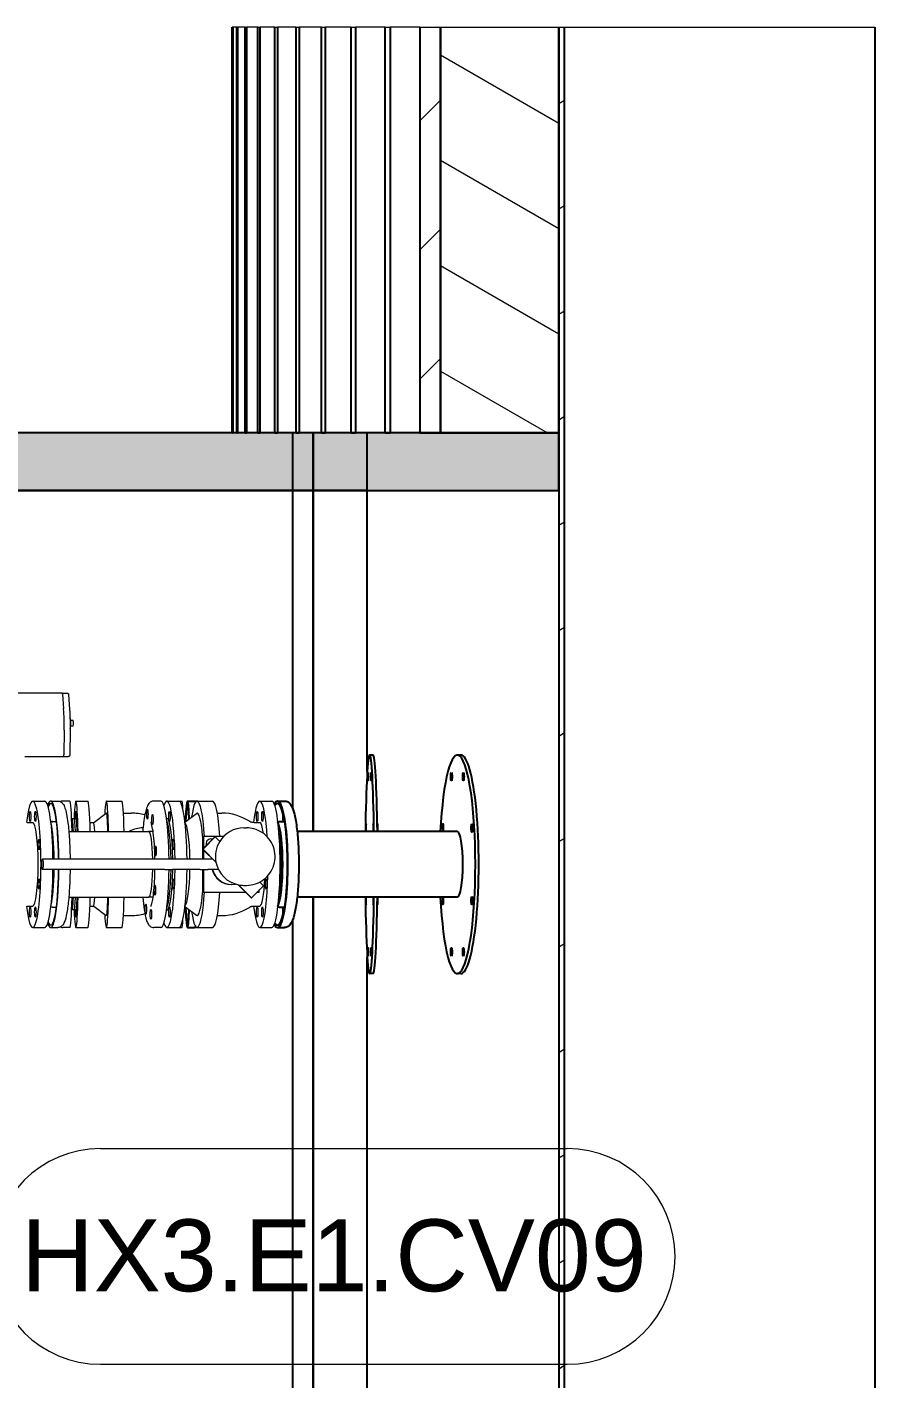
# Model space of a CAD drawing. Header units: millimetres. Extents: x 0 to 157650, y 0 to 89100.
# Drawn here: x 89710 to 94130, y 16496 to 23547 of the extents above; entities that cross this region are included whole.
import ezdxf

# ---------------------------------------------------------------- set-up
doc = ezdxf.new("R2010")
doc.units = ezdxf.units.MM
doc.header["$LTSCALE"] = 150
for name, color, linetype, lineweight in [('Hatch', 7, 'Continuous', 18), ('Symbol', 7, 'Continuous', 18), ('Visible', 7, 'Continuous', 25), ('Visible Narrow', 7, 'Continuous', 18)]:
    doc.layers.add(name, color=color, linetype=linetype, lineweight=lineweight)
doc.layers.add('P_Biomass (BM)', color=150, linetype='Continuous', lineweight=18, true_color=0x007fff)
doc.styles.add('Note Text', font='arial.ttf')

# ---------------------------------------------------------------- blocks, each defined once
blk = doc.blocks.new('Balloon35')
at = {"layer": 'Symbol'}
for p, q in [((600.622, 117.981), (616.841, 117.981)), ((600.622, 110.481), (616.841, 110.481))]:
    blk.add_line(p, q, dxfattribs=at)
for centre, start, end in [((600.622, 114.231), 90, 270), ((616.841, 114.231), 270, 90)]:
    blk.add_arc(centre, 3.75, start, end, dxfattribs=at)
at = {"layer": 'Symbol', "insert": (608.731, 114.252), "char_height": 2.5, "attachment_point": 5, "style": 'Note Text'}
blk.add_mtext('HX3.E1.CV09', dxfattribs=at)

msp = doc.modelspace()

# ---------------------------------------------------------------- hatches: boundary and pattern name
at = {"layer": 'Hatch'}
h = msp.add_hatch(dxfattribs=at)
h.set_pattern_fill('ANSI31', color=256, scale=3810, style=0)
h.set_pattern_definition([(45, (0, 0), (-336.7596, 336.7596), [])])
h.paths.add_polyline_path([(91756.9, 23546.9), (91864.8, 23546.9), (91864.8, 21430), (91756.9, 21430)])
h = msp.add_hatch(dxfattribs=at)
h.set_pattern_fill('ANSI31', color=256, scale=3810, angle=105.00025, style=0)
h.set_pattern_definition([(150.00025, (0, 0), (-238.1232, -412.4456), [])])
h.paths.add_polyline_path([(91864.8, 23546.9), (92481.7, 23546.9), (92481.7, 21430), (91864.8, 21430)])
h = msp.add_hatch(dxfattribs=at)
h.set_pattern_fill('ANSI31', color=256, scale=3810, angle=-14.99998, style=0)
h.set_pattern_definition([(30, (0, 0), (-238.1252, 412.4445), [])])
h.paths.add_polyline_path([(92481.7, 23546.9), (92512.6, 23546.9), (92512.6, 9430), (92481.7, 9430), (92481.7, 21130), (92481.7, 21430)])
h = msp.add_hatch(dxfattribs=at)
h.set_pattern_fill('AR-CONC', color=256, scale=80.749152, angle=120.00018, style=0)
h.set_pattern_definition([(170.0002, (0, 0), (-245.7093, 526.921), [60.562, -666.1805]), (115.0002, (0, 0), (-469.9926, -400.7258), [48.4495, -532.9444]), (220.4516, (-20.5, 43.9), (-715.702, 126.1953), [51.4697, -566.1663]), (166.1844, (-139.86, -80.75), (-315.1477, 813.1573), [90.843, -999.271]), (216.6358, (-166.1, -13), (-1058.576, 260.317), [77.2045, -849.25]), (111.1843, (-139.9, -80.75), (-1058.576, 260.317), [72.674, -799.417]), (141.0002, (-145.27, 9.37), (40.5542, 579.9778), [60.562, -666.1805]), (86.0002, (-145.3, 9.37), (-605.3405, -122.6257), [48.4495, -532.9444]), (191.4516, (-141.9, 57.7), (-564.7863, 457.352), [51.4697, -566.1663]), (157.50018, (0, 0), (-237.7045, -125.90172), [0, -526.4845, 0, -541.0193, 0, -534.9631]), (127.50018, (0, 0), (-382.0286, 24.72345), [0, -308.4618, 0, -514.3721, 0, -203.8916]), (87.50018, (90.04, -155.95), (-199.7569, 382.4122), [0, -201.8729, 0, -629.8434, 0, -835.7537]), (77.50018, (130.4, -225.88), (-305.4643, 367.409), [0, -262.4347, 0, -418.2806, 0, -593.5063])])
h.paths.add_polyline_path([(71435.7, 21130), (92481.7, 21130), (92481.7, 21430), (91864.8, 21430), (91756.9, 21430), (72160.5, 21430), (72052.6, 21430), (71435.7, 21430)])

# ---------------------------------------------------------------- linework, layer by layer
at = {"layer": 'P_Biomass (BM)'}
for p, q in [((89894.3, 20072.5), (89207.8, 20072.5)), ((89894.3, 20072.5), (89919.9, 20072.5)), ((89895.3, 20067.6), (89900.5, 19990.5)), ((89895.3, 20067.6), (89900.5, 19990.5)), ((89926.2, 20065.3), (89931.4, 19988.2)), ((89933.4, 19946.1), (89934.2, 19946.1)), ((89933.9, 19931), (89937.6, 19931)), ((89937.6, 19931), (89934.2, 19946.1)), ((89934.2, 19900.8), (89937.6, 19900.8)), ((89934.2, 19885.8), (89937.6, 19900.8)), ((89934.2, 19885.8), (89934.2, 19885.8)), ((89937.6, 19900.8), (89937.6, 19931)), ((89950, 19930.9), (89937.6, 19930.9)), ((89950, 19900.9), (89937.6, 19900.9)), ((89903.3, 19880.1), (89901.7, 19750.7)), ((89903.3, 19880.1), (89901.7, 19750.7)), ((89934.1, 19880.6), (89932.5, 19751.2)), ((89698.3, 19742.5), (89900.6, 19742.5)), ((89900.6, 19742.5), (89926.2, 19742.5)), ((89739.5, 19510), (89802, 19510)), ((89833.2, 19510), (89870.4, 19510)), ((89932.9, 19510), (89895.5, 19510)), ((89964.4, 19510), (90027.4, 19510)), ((90123.3, 19510), (90204.2, 19510)), ((90407.3, 19510), (90370.1, 19510)), ((90438.5, 19510), (90501, 19510)), ((90501, 19510), (90515.9, 19510)), ((90596.2, 19510), (90676.5, 19510)), ((90923.3, 19510), (90985.8, 19510)), ((89709.8, 19397.5), (89739.5, 19397.5)), ((89842.1, 19403.5), (89862.7, 19403.5)), ((89955.4, 19417), (89944.9, 19417)), ((89956.7, 19414.8), (89964.2, 19419.1)), ((90037.6, 19397.5), (90057.3, 19397.5)), ((90057.2, 19397.5), (90122.9, 19446.9)), ((90212.2, 19447), (90252.9, 19447)), ((90533, 19400.3), (90592.7, 19445.7)), ((90701.8, 19447), (90724.8, 19447)), ((90893.6, 19397.5), (90923.3, 19397.5)), ((89927.6, 19351.5), (90343.3, 19351.5)), ((90366.9, 19351.5), (90343.3, 19351.5)), ((90625, 19327), (90625, 19207)), ((90625, 19327), (90628.9, 19327)), ((90688.3, 19323.2), (90625.2, 19259.6)), ((90690.3, 19323.2), (90627.2, 19259.6)), ((90628.9, 19327), (90628.9, 19263.3)), ((90628.9, 19327), (90736.1, 19327)), ((90688.3, 19323.2), (90690.3, 19323.2)), ((90714.1, 19299.1), (90690.3, 19323.2)), ((90840.7, 19370.3), (90854.2, 19370.3)), ((90625.2, 19259.6), (90695.2, 19189)), ((90625.2, 19259.6), (90627.2, 19259.6)), ((90627.2, 19259.6), (90694.7, 19191.4)), ((90628.9, 19255.8), (90628.9, 19207)), ((90667.4, 19312.2), (90677.4, 19312.2)), ((90428.4, 19207), (89789.8, 19207)), ((90468.2, 19207), (90428.4, 19207)), ((90612.3, 19207), (90468.2, 19207)), ((90652.1, 19207), (90612.3, 19207)), ((90677.3, 19207), (90652.1, 19207)), ((90428.4, 19153), (89789.8, 19153)), ((90428.4, 19153), (90468.2, 19153)), ((90612.3, 19153), (90468.2, 19153)), ((90612.3, 19153), (90652.1, 19153)), ((90625, 19153), (90625, 19033)), ((90628.9, 19153), (90628.9, 19033)), ((90707.7, 19153), (90652.1, 19153)), ((90778, 19075), (90774.7, 19075)), ((90809.6, 19073.6), (90877.6, 19005)), ((90812, 19073.1), (90879.6, 19005)), ((90840.7, 19070.3), (90854.2, 19070.3)), ((90879.6, 19005), (90942.7, 19068.6)), ((90920.4, 19033), (90920.4, 19046.2)), ((90942.7, 19068.6), (90923.7, 19087.7)), ((89927.6, 19008.6), (90343.3, 19008.6)), ((90366.9, 19008.6), (90343.3, 19008.6)), ((90628.9, 19033), (90625, 19033)), ((90849.8, 19033), (90628.9, 19033)), ((90877.6, 19005), (90879.6, 19005)), ((90920.4, 19033), (90907.3, 19033)), ((89709.8, 18962.5), (89739.5, 18962.5)), ((89842.1, 18956.5), (89862.7, 18956.5)), ((89955.4, 18943), (89944.9, 18943)), ((89956.7, 18945.2), (89964.2, 18940.9)), ((90037.6, 18962.5), (90057.3, 18962.5)), ((90057.2, 18962.5), (90122.9, 18913.1)), ((90212.2, 18913), (90252.9, 18913)), ((90533, 18959.7), (90592.7, 18914.3)), ((90701.8, 18913), (90724.8, 18913)), ((90893.6, 18962.5), (90923.3, 18962.5)), ((89739.5, 18850), (89802, 18850)), ((89833.2, 18850), (89870.4, 18850)), ((89932.9, 18850), (89895.5, 18850)), ((89964.4, 18850), (90027.4, 18850)), ((90123.3, 18850), (90204.2, 18850)), ((90407.3, 18850), (90370.1, 18850)), ((90438.5, 18850), (90501, 18850)), ((90501, 18850), (90515.9, 18850)), ((90596.2, 18850), (90676.5, 18850)), ((90923.3, 18850), (90985.8, 18850))]:
    msp.add_line(p, q, dxfattribs=at)
for centre, start, end in [((90252.9, 19180), 74.54777, 90), ((90724.8, 19180), 57.26252, 90), ((90252.9, 19180), 270, 285.45223), ((90724.8, 19180), 270, 302.73748)]:
    msp.add_arc(centre, 267, start, end, dxfattribs=at)
for centre, major_axis, ratio, start_param, end_param in [((89894.3, 20063.5), (0, 9), 0.13041, 5.187765, 6.283185), ((89894.3, 20063.5), (0, 9), 0.13041, 5.187765, 6.283185), ((89877.2, 19898.5), (0, -201), 0.13041, 1.479077, 2.046172), ((89877.2, 19898.5), (0, -201), 0.13041, 1.479077, 2.046172), ((89950, 19915.9), (0, -15), 0.13041, 0, 3.141593), ((89900.6, 19751.5), (0, -9), 0.13041, 0, 1.479077), ((89900.6, 19751.5), (0, -9), 0.13041, 0, 1.479077), ((89739.5, 19180), (0, 330), 0.13041, 2.290705, 7.134073), ((89802, 19180), (0, 330), 0.13041, 4.794299, 6.283185), ((89833.2, 19180), (0, 330), 0.13041, 4.794299, 6.654515), ((89833.2, 19180), (0, 318), 0.13041, 4.797397, 6.614719), ((89932.9, 19180), (0, 330), 0.041158, 5.258708, 6.283185), ((89964.4, 19180), (0, 330), 0.041158, 5.258708, 7.052796), ((90027.4, 19180), (0, 330), 0.041158, 5.258708, 6.283185), ((90123.3, 19180), (0, 330), 0.041158, 5.258708, 6.942278), ((90204.2, 19180), (0, 330), 0.041158, 5.258708, 6.283185), ((90407.3, 19180), (0, 330), 0.13041, 4.794299, 6.283185), ((90438.5, 19180), (0, 330), 0.13041, 4.794299, 6.654515), ((90501, 19180), (0, 330), 0.13041, 4.794299, 6.283185), ((90515.9, 19180), (0, 330), 0.041158, 5.750171, 6.283185), ((90596.2, 19180), (0, 330), 0.13041, 5.174071, 7.010188), ((90676.5, 19180), (0, 330), 0.13041, 5.174071, 6.283185), ((90923.3, 19180), (0, 330), 0.13041, 5.162597, 7.134073), ((90985.8, 19180), (0, 330), 0.13041, 3.141593, 6.283185), ((89739.5, 19180), (0, 217.5), 0.13041, 3.141593, 6.283185), ((89821.3, 19180), (0, -237), 0.13041, 1.684968, 2.68864), ((89944.9, 19180), (0, 237), 0.041158, 5.521129, 6.518041), ((89955.4, 19180), (0, 237), 0.041158, 5.521129, 6.283185), ((89960.2, 19429.5), (0, 27), 0.041158, 4.24906, 8.364881), ((89964.4, 19180), (0, 239.2), 0.041158, 5.511556, 6.30697), ((90057.3, 19180), (0, 217.5), 0.041158, 5.620391, 6.283185), ((90123.3, 19180), (0, 267), 0.041158, 5.409669, 6.314085), ((90438.5, 19180), (0, 239.2), 0.13041, 4.825508, 6.332673), ((90429.6, 19180), (0, 237), 0.13041, 4.826561, 5.989531), ((90530.7, 19180), (0, 217.5), 0.13041, 4.836848, 6.186545), ((90596.2, 19180), (0, 267), 0.13041, 5.295426, 6.381996), ((90923.3, 19180), (0, 217.5), 0.13041, 5.546527, 6.283185), ((90317.1, 19220.3), (0, 150), 0.999153, 0.016106, 0.506806), ((90343.3, 19180), (0, 171.5), 0.13041, 4.870528, 6.283185), ((90343.3, 19180), (0, 171.5), 0.13041, 4.870528, 6.283185), ((90840.7, 19220.3), (0, 150), 0.99146, 0, 1.017476), ((90667.4, 19288.2), (0, 24), 0.99146, 0, 1.933748), ((90840.7, 19220.3), (0, 150), 0.99146, 1.017476, 1.764506), ((90691.5, 19288.2), (0, 24), 0.99146, 5.404263, 5.591311), ((90774.7, 19180), (0, 105), 0.99146, 1.285402, 1.310732), ((90840.7, 19220.3), (0, -150), 0.99146, 4.906099, 6.089476), ((89802, 19180), (0, -330), 0.13041, 0, 1.488887), ((89833.2, 19180), (0, -330), 0.13041, 5.911856, 7.772072), ((89833.2, 19180), (0, -318), 0.13041, 5.951651, 7.768974), ((89821.3, 19180), (0, -237), 0.13041, 0.452952, 1.456624), ((90343.3, 19180), (0, -171.5), 0.13041, 0.000006, 1.412658), ((90343.3, 19180), (0, -171.4), 0.13041, 0, 1.412658), ((90407.3, 19180), (0, -330), 0.13041, 0, 1.488887), ((90438.5, 19180), (0, -330), 0.13041, 5.911856, 7.772072), ((90438.5, 19180), (0, -239.2), 0.13041, 6.233697, 7.740862), ((90429.6, 19180), (0, -237), 0.13041, 0.293654, 1.456624), ((90501, 19180), (0, -330), 0.13041, 0, 1.488887), ((90530.7, 19180), (0, -217.5), 0.13041, 0.096641, 1.446337), ((90774.7, 19180), (0, -105), 0.99146, 4.972453, 6.283185), ((90778, 19180), (0, -105), 0.99146, 4.972453, 6.469645), ((90923.3, 19180), (0, -330), 0.13041, 5.432298, 7.674111), ((90840.7, 19220.3), (0, -150), 0.99146, 6.089476, 6.283185), ((90923.3, 19180), (0, -217.5), 0.13041, 0, 1.221337), ((90906, 19071.8), (0, 24), 0.99146, 5.404263, 5.438056), ((89932.9, 19180), (0, -330), 0.041158, 0, 1.024477), ((89944.9, 19180), (0, -237), 0.041158, 6.04833, 7.045242), ((89964.4, 19180), (0, -330), 0.041158, 5.513575, 7.307663), ((89955.4, 19180), (0, -237), 0.041158, 0, 0.762056), ((89964.4, 19180), (0, -239.2), 0.041158, 6.2594, 7.054814), ((90027.4, 19180), (0, -330), 0.041158, 0, 1.024477), ((90057.3, 19180), (0, -217.5), 0.041158, 0, 0.662794), ((90123.3, 19180), (0, -330), 0.041158, 5.624093, 7.307663), ((90123.3, 19180), (0, -267), 0.041158, 6.252286, 7.156702), ((90204.2, 19180), (0, -330), 0.041158, 0, 1.024477), ((90596.2, 19180), (0, -330), 0.13041, 5.556182, 7.3923), ((90596.2, 19180), (0, -267), 0.13041, 6.184375, 7.270945), ((90676.5, 19180), (0, -330), 0.13041, 0, 1.109114), ((89960.2, 18930.6), (0, -27), 0.041158, 4.20149, 8.317311), ((90515.9, 19180), (0, -330), 0.041158, 0, 0.533015)]:
    msp.add_ellipse(centre, major_axis=major_axis, ratio=ratio, start_param=start_param, end_param=end_param, dxfattribs=at)
for centre, major_axis, ratio in [((90337.2, 19440.9), (0, 26.2), 0.13041), ((89726.1, 19429.5), (0, -27), 0.13041), ((89753, 19429.5), (0, -27), 0.13041), ((89968.7, 19429.5), (0, -27), 0.041158), ((90364, 19413.6), (0, 26.2), 0.13041), ((90452, 19429.5), (0, -27), 0.13041), ((90909.9, 19429.5), (0, -27), 0.13041), ((90936.8, 19429.5), (0, -27), 0.13041), ((89772.1, 19283.3), (0, -27), 0.13041), ((90380.3, 19249.5), (0, 26.2), 0.13041), ((90471, 19283.3), (0, -27), 0.13041), ((89789.8, 19180), (0, -27), 0.13041), ((89772.1, 19076.7), (0, 27), 0.13041), ((90376.8, 19044.7), (0, -26.2), 0.13041), ((90471, 19076.7), (0, 27), 0.13041), ((90955.9, 19076.7), (0, 27), 0.13041), ((90328.7, 18946.4), (0, -26.2), 0.13041), ((89726.1, 18930.6), (0, 27), 0.13041), ((89753, 18930.6), (0, 27), 0.13041), ((89968.7, 18930.6), (0, 27), 0.041158), ((90355.4, 18919.1), (0, -26.2), 0.13041), ((90452, 18930.6), (0, 27), 0.13041), ((90909.9, 18930.6), (0, 27), 0.13041), ((90936.8, 18930.6), (0, 27), 0.13041)]:
    msp.add_ellipse(centre, major_axis=major_axis, ratio=ratio, dxfattribs=at)
for points, knots in [([(89919.9, 20072.5), (89920.5, 20072.5), (89921.1, 20072.4), (89922.3, 20072), (89922.8, 20071.8), (89923.8, 20071.1), (89924.2, 20070.8), (89924.9, 20070), (89925.1, 20069.6), (89925.5, 20068.8), (89925.6, 20068.4), (89925.9, 20067.7), (89925.9, 20067.4), (89926, 20066.8), (89926.1, 20066.5), (89926.1, 20066), (89926.2, 20065.7), (89926.2, 20065.4), (89926.2, 20065.4), (89926.2, 20065.3)], [4.712389, 4.712389, 4.712389, 4.712389, 4.754206, 4.754206, 4.800223, 4.800223, 4.860364, 4.860364, 4.951773, 4.951773, 5.10024, 5.10024, 5.319324, 5.319324, 5.538408, 5.538408, 5.757492, 5.757492, 5.80781, 5.80781, 5.80781, 5.80781]), ([(89931.4, 19988.2), (89931.8, 19981.6), (89932.2, 19974.8), (89932.9, 19960.9), (89933.2, 19953.9), (89933.7, 19939.5), (89933.8, 19932.2), (89934.1, 19917.6), (89934.2, 19910.2), (89934.2, 19895.4), (89934.2, 19888), (89934.1, 19880.6)], [5.8078097, 5.8078097, 5.8078097, 5.8078097, 5.9212287, 5.9212287, 6.0346476, 6.0346476, 6.1480665, 6.1480665, 6.2614854, 6.2614854, 6.3749043, 6.3749043, 6.3749043, 6.3749043]), ([(89932.5, 19751.2), (89932.5, 19750.8), (89932.5, 19750.4), (89932.5, 19749.7), (89932.5, 19749.3), (89932.4, 19748.6), (89932.3, 19748.3), (89932.2, 19747.5), (89932.1, 19747.1), (89931.7, 19746), (89931.5, 19745.8), (89931.2, 19745.1), (89930.9, 19744.8), (89930.4, 19744.3), (89930.1, 19744), (89929.3, 19743.3), (89928.6, 19742.9), (89927.2, 19742.6), (89926.7, 19742.5), (89926.2, 19742.5)], [0.091719, 0.091719, 0.091719, 0.091719, 0.387534, 0.387534, 0.68335, 0.68335, 0.979165, 0.979165, 1.274981, 1.274981, 1.36596, 1.36596, 1.429614, 1.429614, 1.473282, 1.473282, 1.537585, 1.537585, 1.570796, 1.570796, 1.570796, 1.570796]), ([(89870.4, 19510), (89875.7, 19510), (89880.7, 19508.5), (89889.5, 19503.7), (89892.8, 19500.5), (89901.3, 19490), (89904.3, 19482.6), (89913.8, 19454.9), (89918.7, 19429.1), (89926, 19371.6), (89928.6, 19342.9), (89932.3, 19281.3), (89933.5, 19248.7), (89934.1, 19212.6), (89934.1, 19209.8), (89934.2, 19207)], [3.926991, 3.926991, 3.926991, 3.926991, 3.99726, 3.99726, 4.085631, 4.085631, 4.291275, 4.291275, 4.725523, 4.725523, 5.058051, 5.058051, 5.383116, 5.383116, 5.410337, 5.410337, 5.410337, 5.410337]), ([(89895.5, 19510), (89892.5, 19510), (89889.6, 19509.5), (89885.8, 19508.1), (89884.6, 19507.5), (89883.5, 19506.9)], [0.13238475, 0.13238475, 0.13238475, 0.13238475, 0.14718864, 0.14718864, 0.15519164, 0.15519164, 0.15519164, 0.15519164]), ([(90370.1, 19510), (90364.9, 19510), (90359.8, 19508.5), (90351, 19503.7), (90347.8, 19500.5), (90339.2, 19490), (90336.2, 19482.6), (90326.7, 19454.9), (90321.8, 19429.1), (90315.9, 19382.6), (90314.3, 19367.5), (90313, 19351.5)], [0.1323848, 0.1323848, 0.1323848, 0.1323848, 0.202654, 0.202654, 0.2910252, 0.2910252, 0.4966687, 0.4966687, 0.9309166, 0.9309166, 1.1165943, 1.1165943, 1.1165943, 1.1165943]), ([(89949.4, 19351.5), (89948.9, 19360), (89948.3, 19367.2), (89947.1, 19377.3), (89946.7, 19380.8), (89945.4, 19386.1), (89945, 19387.8), (89943.5, 19391), (89943.5, 19391.1), (89943.4, 19391.3)], [5.8421866, 5.8421866, 5.8421866, 5.8421866, 6.0704185, 6.0704185, 6.2429943, 6.2429943, 6.3292822, 6.3292822, 6.3341936, 6.3341936, 6.3341936, 6.3341936]), ([(90376.6, 19207), (90376.4, 19222.1), (90376, 19236.9), (90374.4, 19274.5), (90372.9, 19296.4), (90369.3, 19335.1), (90367.1, 19352), (90362.4, 19378.3), (90359.9, 19388.2), (90357.1, 19395.6), (90356.5, 19397), (90356.1, 19397.7), (90356, 19397.8), (90356, 19397.8)], [4.961241, 4.961241, 4.961241, 4.961241, 5.157006, 5.157006, 5.471743, 5.471743, 5.78162, 5.78162, 6.073391, 6.073391, 6.18101, 6.18101, 6.214781, 6.214781, 6.214781, 6.214781]), ([(90893.6, 19397.5), (90891.6, 19397.5), (90889.7, 19397.6), (90885.8, 19398.1), (90884, 19398.5), (90880.4, 19399.4), (90878.8, 19400), (90875.6, 19401.2), (90874.2, 19401.8), (90871.5, 19403.2), (90870.3, 19403.9), (90869.2, 19404.6)], [3.14159265, 3.14159265, 3.14159265, 3.14159265, 3.15832192, 3.15832192, 3.17505118, 3.17505118, 3.19178045, 3.19178045, 3.20850971, 3.20850971, 3.22523898, 3.22523898, 3.22523898, 3.22523898]), ([(90854.2, 19070.3), (90870, 19070.3), (90885.9, 19072.9), (90916, 19083), (90930.3, 19090.4), (90955.7, 19109.5), (90966.9, 19121.1), (90985.1, 19147.3), (90992.2, 19161.9), (91001.3, 19192.6), (91003.4, 19208.6), (91002.5, 19240.6), (90999.5, 19256.6), (90988.6, 19286.7), (90980.8, 19300.8), (90961, 19325.9), (90949.2, 19336.9), (90922.6, 19354.5), (90908, 19361.1), (90880.1, 19368.6), (90867.1, 19370.3), (90854.2, 19370.3)], [6.283185, 6.283185, 6.283185, 6.283185, 6.60266, 6.60266, 6.922242, 6.922242, 7.242097, 7.242097, 7.562279, 7.562279, 7.882711, 7.882711, 8.203224, 8.203224, 8.523622, 8.523622, 8.843746, 8.843746, 9.163544, 9.163544, 9.424778, 9.424778, 9.424778, 9.424778]), ([(89934.2, 19153), (89934, 19140.6), (89933.8, 19128.2), (89932.5, 19083.3), (89930.9, 19051.8), (89926.5, 18993.8), (89923.6, 18967.4), (89916.7, 18921.6), (89912.7, 18902.6), (89905.1, 18879.5), (89902.2, 18872.5), (89895.3, 18862.4), (89892.5, 18859), (89883.8, 18852.8), (89877.4, 18850), (89870.4, 18850)], [5.585237, 5.585237, 5.585237, 5.585237, 5.706436, 5.706436, 6.030009, 6.030009, 6.356218, 6.356218, 6.693492, 6.693492, 6.881038, 6.881038, 6.97481, 6.97481, 7.068583, 7.068583, 7.068583, 7.068583]), ([(90356, 18962.2), (90356, 18962.2), (90356.1, 18962.4), (90356.9, 18963.8), (90358.1, 18966.7), (90361.1, 18976.8), (90363.2, 18985.6), (90367.3, 19009.6), (90369.3, 19025.7), (90372.9, 19063.1), (90374.3, 19084.6), (90375.9, 19122.2), (90376.4, 19137.5), (90376.6, 19153)], [3.474766, 3.474766, 3.474766, 3.474766, 3.521305, 3.521305, 3.680301, 3.680301, 3.923235, 3.923235, 4.216652, 4.216652, 4.526497, 4.526497, 4.728306, 4.728306, 4.728306, 4.728306]), ([(89943.4, 18968.7), (89943.9, 18969.8), (89944.2, 18970.6), (89945.4, 18973.8), (89945.8, 18975.5), (89947.5, 18983.7), (89948.2, 18991.4), (89949.1, 19004.2), (89949.3, 19006.3), (89949.4, 19008.6)], [3.3553539, 3.3553539, 3.3553539, 3.3553539, 3.3840041, 3.3840041, 3.4738167, 3.4738167, 3.787976, 3.787976, 3.8473608, 3.8473608, 3.8473608, 3.8473608]), ([(90313, 19008.6), (90315, 18985.1), (90317.5, 18963.6), (90323.8, 18921.6), (90327.8, 18902.6), (90335.4, 18879.5), (90338.3, 18872.5), (90345.2, 18862.4), (90348, 18859), (90356.7, 18852.8), (90363.1, 18850), (90370.1, 18850)], [2.2897679, 2.2897679, 2.2897679, 2.2897679, 2.5616124, 2.5616124, 2.8988855, 2.8988855, 3.0864315, 3.0864315, 3.1802044, 3.1802044, 3.2739774, 3.2739774, 3.2739774, 3.2739774]), ([(90869.2, 18955.4), (90870.3, 18956.1), (90871.5, 18956.8), (90874.2, 18958.2), (90875.6, 18958.9), (90878.8, 18960.1), (90880.4, 18960.6), (90884, 18961.5), (90885.8, 18961.9), (90889.7, 18962.4), (90891.6, 18962.5), (90893.6, 18962.5)], [6.19953898, 6.19953898, 6.19953898, 6.19953898, 6.21626825, 6.21626825, 6.23299751, 6.23299751, 6.24972678, 6.24972678, 6.26645604, 6.26645604, 6.28318531, 6.28318531, 6.28318531, 6.28318531]), ([(89883.5, 18853.1), (89885.7, 18851.9), (89888.5, 18850.8), (89892.9, 18850.1), (89894.2, 18850), (89895.5, 18850)], [3.25117051, 3.25117051, 3.25117051, 3.25117051, 3.26743737, 3.26743737, 3.2739774, 3.2739774, 3.2739774, 3.2739774])]:
    msp.add_open_spline(points, degree=3, knots=knots, dxfattribs=at)
msp.add_open_spline([(89842.1, 18956.5), (89839.2, 18956.5), (89836.3, 18957.1), (89833.8, 18958)], degree=3, dxfattribs=at)
at = {"layer": 'Visible', "color": 9, "true_color": 0xc0c0c0}
for p, q in [((90778.7, 21430), (90778.7, 23546.9)), ((90781.1, 21430), (90781.1, 23546.9)), ((90782.7, 23546.9), (90782.7, 21430)), ((90802.7, 21430), (90802.7, 23546.9)), ((90807.2, 23546.9), (90807.2, 21430)), ((90846.6, 21430), (90846.6, 23546.9)), ((90854.1, 23546.9), (90854.1, 21430)), ((90912.9, 21430), (90912.9, 23546.9)), ((90923.3, 23546.9), (90923.3, 21430)), ((91001.4, 21430), (91001.4, 23546.9)), ((91014.8, 23546.9), (91014.8, 21430)), ((91112.2, 21430), (91112.2, 23546.9)), ((91128.6, 23546.9), (91128.6, 21430)), ((91245.1, 21430), (91245.1, 23546.9)), ((91264.4, 23546.9), (91264.4, 21430)), ((91400.1, 21430), (91400.1, 23546.9)), ((91422.4, 23546.9), (91422.4, 21430)), ((91577.1, 21430), (91577.1, 23546.9)), ((91602.3, 23546.9), (91602.3, 21430)), ((91756.9, 23546.9), (91756.9, 21430)), ((91864.8, 23546.9), (91864.8, 21430)), ((91864.8, 21430), (91864.8, 23546.9)), ((92481.7, 23546.9), (92481.7, 9430)), ((92481.7, 21430), (92481.7, 23546.9)), ((92512.6, 9430), (92512.6, 23546.9)), ((94130.4, 23546.9), (94130.4, 10704.6)), ((92481.7, 21430), (71435.7, 21430)), ((90778.7, 21430), (73138.7, 21430)), ((90781.1, 21430), (90778.7, 21430)), ((90781.1, 21430), (90782.7, 21430)), ((90802.7, 21430), (90782.7, 21430)), ((90802.7, 21430), (90807.2, 21430)), ((90846.6, 21430), (90807.2, 21430)), ((90846.6, 21430), (90854.1, 21430)), ((90912.9, 21430), (90854.1, 21430)), ((90912.9, 21430), (90923.3, 21430)), ((91001.4, 21430), (90923.3, 21430)), ((91001.4, 21430), (91014.8, 21430)), ((91112.2, 21430), (91014.8, 21430)), ((91095.2, 19468.3), (91095.2, 21430)), ((91112.2, 21430), (91128.6, 21430)), ((91245.1, 21430), (91128.6, 21430)), ((91201.1, 19351.5), (91201.1, 21430)), ((91201.1, 21430), (91201.1, 19351.5)), ((91245.1, 21430), (91264.4, 21430)), ((91400.1, 21430), (91264.4, 21430)), ((91400.1, 21430), (91422.4, 21430)), ((91577.1, 21430), (91422.4, 21430)), ((91483.7, 19664), (91483.7, 21430)), ((91483.7, 21130), (91483.7, 21430)), ((91577.1, 21430), (91602.3, 21430)), ((91756.9, 21430), (91602.3, 21430)), ((91756.9, 21430), (91864.8, 21430)), ((91864.8, 21430), (92481.7, 21430)), ((92481.7, 21130), (92481.7, 21430)), ((71435.7, 21130), (92481.7, 21130)), ((91483.7, 21130), (72433.7, 21130)), ((91483.7, 21130), (92481.7, 21130)), ((91514.1, 19750), (91496.1, 19750)), ((91971.3, 19750), (91953.5, 19750)), ((90545.9, 19510), (90583.4, 19510)), ((91015.4, 19510), (91052.4, 19510)), ((90530.9, 19417), (90533.9, 19417)), ((91024.3, 19403.5), (91052.4, 19403.5)), ((91953.5, 19351.5), (91118.2, 19351.5)), ((91953.5, 19008.6), (91118.2, 19008.6)), ((91201.1, 10704.6), (91201.1, 19008.6)), ((91201.1, 19008.6), (91201.1, 10704.6)), ((90530.9, 18943), (90533.9, 18943)), ((91024.3, 18956.5), (91052.4, 18956.5)), ((90545.9, 18850), (90583.4, 18850)), ((91015.4, 18850), (91052.4, 18850)), ((91095.2, 10704.6), (91095.2, 18891.7)), ((91483.7, 10704.6), (91483.7, 18696)), ((91514.1, 18610), (91496.1, 18610)), ((91971.3, 18610), (91953.5, 18610))]:
    msp.add_line(p, q, dxfattribs=at)
for centre, major_axis, ratio, start_param, end_param in [((91496.1, 19180), (0, 570), 0.041158, 5.017909, 7.548461), ((91514.1, 19180), (0, 570), 0.041158, 5.017909, 6.283185), ((91953.5, 19180), (0, -570), 0.164359, 5.017909, 10.690054), ((91971.3, 19180), (0, -570), 0.164359, 0, 3.141593), ((90545.9, 19180), (0, 330), 0.041158, 5.514853, 7.080729), ((91015.4, 19180), (0, 330), 0.164359, 2.831988, 6.59279), ((90545.9, 19180), (0, 318), 0.041158, 5.552218, 7.059533), ((91015.4, 19180), (0, 318), 0.164359, 2.87492, 6.549858), ((90533.9, 19180), (0, 237), 0.041158, 5.943696, 6.283185), ((91003.6, 19180), (0, 237), 0.164359, 3.514536, 5.910242), ((91047.3, 19429.5), (0, -26.3), 0.164359, 4.011458, 6.131218), ((91047.3, 19429.5), (0, -26.3), 0.164359, 0.151967, 0.950969), ((90994.7, 19180), (0, -237), 0.164359, 0.828133, 2.31346), ((91477.3, 19369.4), (0, 21), 0.041158, 3.684695, 8.881676), ((91514.9, 19369.4), (0, 21), 0.041158, 3.684695, 8.881676), ((91878.3, 19369.4), (0, 21), 0.164359, 3.684695, 8.881676), ((91953.5, 19180), (0, 171.5), 0.164359, 3.141593, 6.283185), ((91496.1, 19180), (0, -570), 0.041158, 5.017909, 7.548461), ((91477.3, 18990.6), (0, -21), 0.041158, 3.684695, 8.881676), ((91514.9, 18990.6), (0, -21), 0.041158, 3.684695, 8.881676), ((91514.1, 19180), (0, -570), 0.041158, 0, 1.265276), ((91878.3, 18990.6), (0, -21), 0.164359, 3.684695, 8.881676), ((90533.9, 19180), (0, -237), 0.041158, 0, 0.339489), ((90545.9, 19180), (0, -330), 0.041158, 5.485641, 7.051518), ((90545.9, 19180), (0, -318), 0.041158, 5.506838, 7.014152), ((91047.3, 18930.6), (0, 26.3), 0.164359, 0.151967, 2.271727), ((91047.3, 18930.6), (0, 26.3), 0.164359, 5.332216, 6.131218)]:
    msp.add_ellipse(centre, major_axis=major_axis, ratio=ratio, start_param=start_param, end_param=end_param, dxfattribs=at)
for centre, major_axis, ratio in [((91488.3, 19637.3), (0, 21), 0.041158), ((91503.9, 19637.3), (0, 21), 0.041158), ((91922.4, 19637.3), (0, 21), 0.164359), ((91984.6, 19637.3), (0, 21), 0.164359), ((92028.7, 19369.4), (0, 21), 0.164359), ((92028.7, 18990.6), (0, 21), 0.164359), ((91488.3, 18722.7), (0, -21), 0.041158), ((91503.9, 18722.7), (0, -21), 0.041158), ((91922.4, 18722.7), (0, -21), 0.164359), ((91984.6, 18722.7), (0, -21), 0.164359)]:
    msp.add_ellipse(centre, major_axis=major_axis, ratio=ratio, dxfattribs=at)
for points, knots in [([(90583.4, 19510), (90586.3, 19510), (90589.2, 19509.5), (90591.8, 19508.5), (90591.9, 19508.5), (90592, 19508.5)], [4.71238898, 4.71238898, 4.71238898, 4.71238898, 4.72719287, 4.72719287, 4.72777374, 4.72777374, 4.72777374, 4.72777374]), ([(91052.4, 19510), (91058.7, 19510), (91064.8, 19508), (91075.8, 19501.6), (91079.9, 19496.9), (91092.6, 19478.9), (91098, 19462.8), (91108.7, 19420.3), (91113.2, 19394), (91120.1, 19336.3), (91122.7, 19305.4), (91126, 19240.7), (91126.8, 19207), (91126.6, 19140), (91125.6, 19106.6), (91121.8, 19043.4), (91119.1, 19013.5), (91112.1, 18959.6), (91107.8, 18935.9), (91097.4, 18895.2), (91092, 18879.2), (91079.1, 18862.4), (91075.6, 18858.7), (91065.9, 18852.4), (91059.3, 18850), (91052.4, 18850)], [4.712389, 4.712389, 4.712389, 4.712389, 4.808854, 4.808854, 4.939877, 4.939877, 5.2936, 5.2936, 5.649467, 5.649467, 5.979375, 5.979375, 6.304355, 6.304355, 6.628371, 6.628371, 6.953667, 6.953667, 7.284666, 7.284666, 7.642577, 7.642577, 7.748279, 7.748279, 7.853982, 7.853982, 7.853982, 7.853982]), ([(91535.9, 19390.4), (91536, 19390.5), (91536, 19390.5), (91536.1, 19390.4), (91536.4, 19389.9), (91536.7, 19386.9), (91536.9, 19382.3), (91537.1, 19377.8), (91537.1, 19371.7), (91537.1, 19366), (91537, 19360.3), (91536.9, 19355), (91536.6, 19351.9), (91536.6, 19351.7), (91536.6, 19351.6), (91536.6, 19351.5)], [-1.633437, -1.633437, -1.633437, -1.633437, -1.484034, -1.484034, -1.484034, -0.659589, -0.659589, -0.659589, 0.162554, 0.162554, 0.162554, 0.991613, 0.991613, 0.991613, 1.027694, 1.027694, 1.027694, 1.027694]), ([(91536.6, 19008.5), (91536.7, 19007.2), (91536.8, 19005.5), (91536.9, 19003.5), (91537.1, 18998.9), (91537.1, 18992.9), (91537.1, 18987.2), (91537, 18981.5), (91536.9, 18976.2), (91536.6, 18973), (91536.4, 18970.6), (91536.1, 18969.4), (91535.9, 18969.6)], [-1.027694, -1.027694, -1.027694, -1.027694, -0.659589, -0.659589, -0.659589, 0.162554, 0.162554, 0.162554, 0.991613, 0.991613, 0.991613, 1.633437, 1.633437, 1.633437, 1.633437]), ([(90592, 18851.6), (90590.5, 18851), (90588.9, 18850.6), (90586, 18850.1), (90584.7, 18850), (90583.4, 18850)], [7.83859687, 7.83859687, 7.83859687, 7.83859687, 7.8474416, 7.8474416, 7.85398163, 7.85398163, 7.85398163, 7.85398163])]:
    msp.add_open_spline(points, degree=3, knots=knots, dxfattribs=at)
at = {"layer": 'Visible'}
msp.add_open_spline([(89833.8, 19402.1), (89836.3, 19403), (89839.2, 19403.5), (89842.1, 19403.5)], degree=3, dxfattribs=at)
at = {"layer": 'Visible', "color": 9, "true_color": 0xc0c0c0}
for points in [[(91017.6, 19402.6), (91019.7, 19403.2), (91022, 19403.5), (91024.3, 19403.5)], [(91052.6, 19403.5), (91052.6, 19403.5), (91052.5, 19403.5), (91052.4, 19403.5)], [(91024.3, 18956.5), (91022, 18956.5), (91019.7, 18956.8), (91017.6, 18957.4)], [(91052.4, 18956.5), (91052.5, 18956.5), (91052.6, 18956.5), (91052.6, 18956.5)]]:
    msp.add_open_spline(points, degree=3, dxfattribs=at)
at = {"layer": 'Visible Narrow', "color": 9, "true_color": 0xc0c0c0}
for p, q in [((90781.1, 23546.9), (90778.7, 23546.9)), ((90781.1, 23546.9), (90782.7, 23546.9)), ((90802.7, 23546.9), (90782.7, 23546.9)), ((90802.7, 23546.9), (90807.2, 23546.9)), ((90846.6, 23546.9), (90807.2, 23546.9)), ((90846.6, 23546.9), (90854.1, 23546.9)), ((90912.9, 23546.9), (90854.1, 23546.9)), ((90912.9, 23546.9), (90923.3, 23546.9)), ((91001.4, 23546.9), (90923.3, 23546.9)), ((91001.4, 23546.9), (91014.8, 23546.9)), ((91112.2, 23546.9), (91014.8, 23546.9)), ((91112.2, 23546.9), (91128.6, 23546.9)), ((91245.1, 23546.9), (91128.6, 23546.9)), ((91245.1, 23546.9), (91264.4, 23546.9)), ((91400.1, 23546.9), (91264.4, 23546.9)), ((91400.1, 23546.9), (91422.4, 23546.9)), ((91577.1, 23546.9), (91422.4, 23546.9)), ((91577.1, 23546.9), (91602.3, 23546.9)), ((91756.9, 23546.9), (91602.3, 23546.9)), ((91756.9, 23546.9), (91864.8, 23546.9)), ((91864.8, 23546.9), (92481.7, 23546.9)), ((92481.7, 23546.9), (92512.6, 23546.9)), ((92512.6, 23546.9), (94130.4, 23546.9))]:
    msp.add_line(p, q, dxfattribs=at)

# ---------------------------------------------------------------- block references
at = {"layer": 'Symbol', "xscale": 150, "yscale": 150, "zscale": 150}
msp.add_blockref('Balloon35', (0, 0), dxfattribs=at)

doc.saveas('drawing.dxf')
